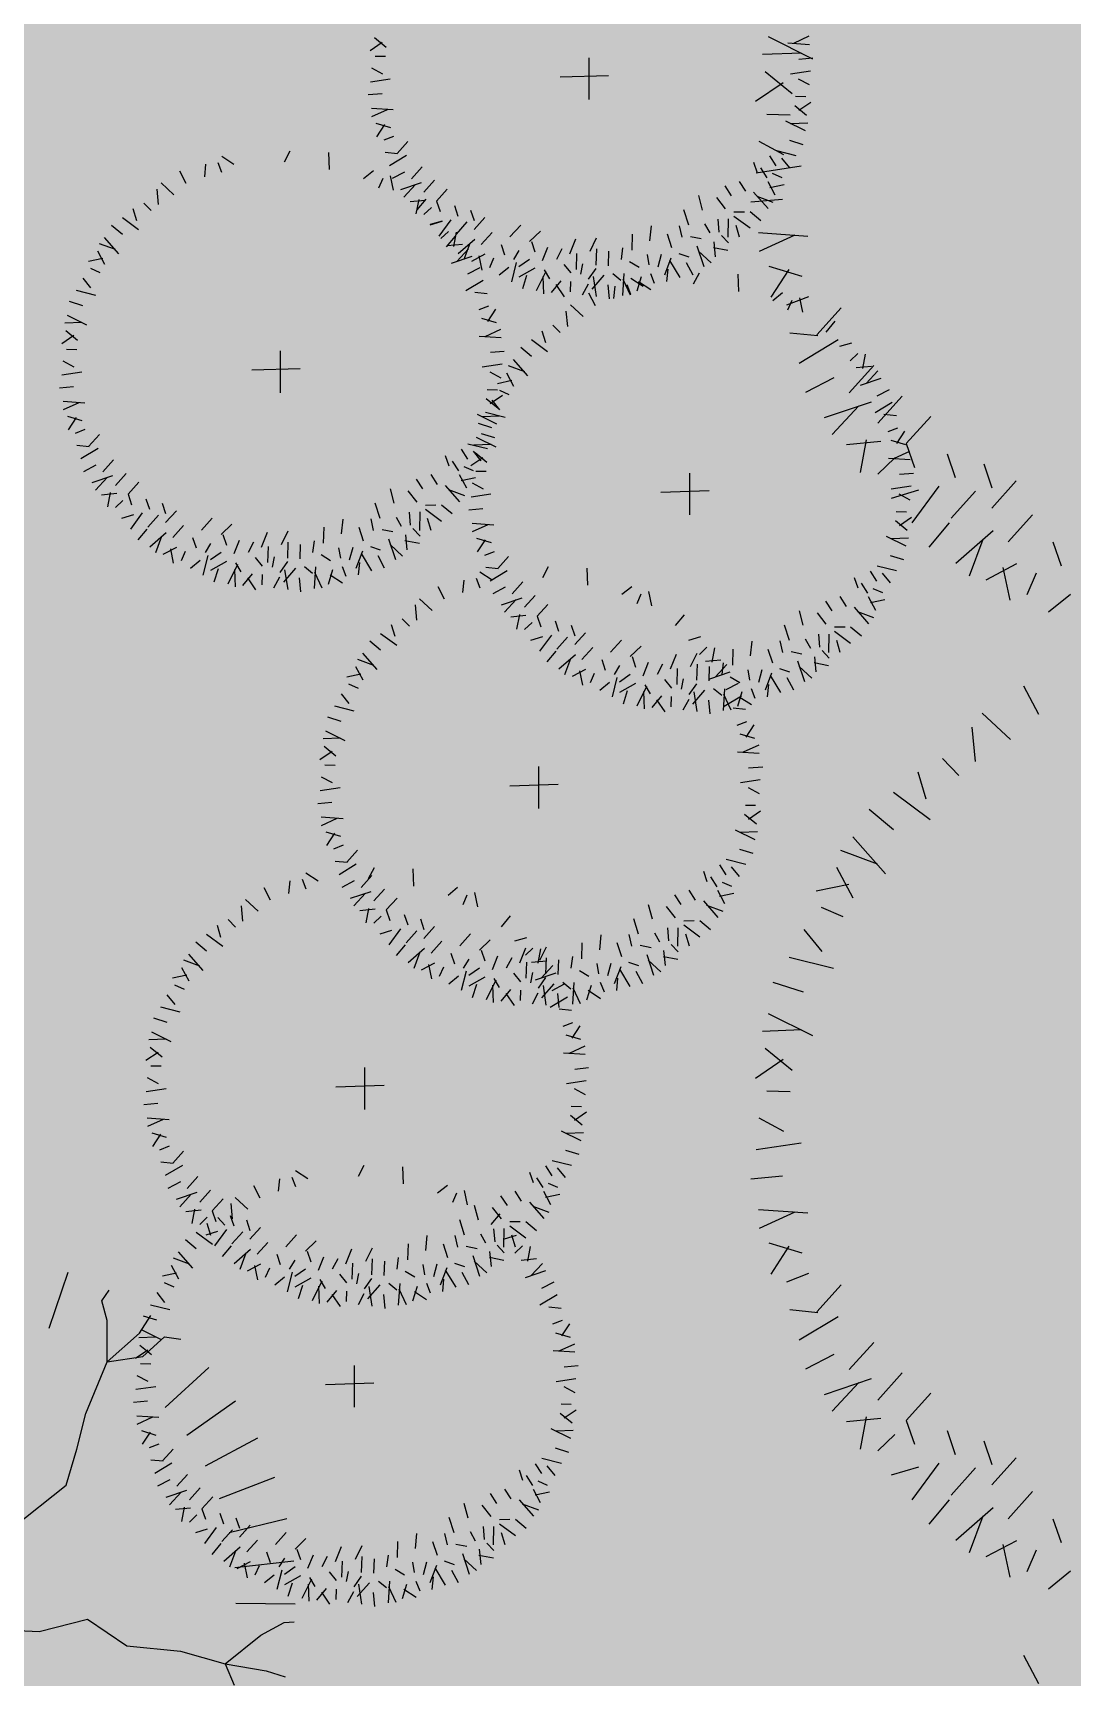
# Model space of a CAD drawing. Header units: millimetres. Extents: x 216896 to 446004, y 63591 to 243769.
# Drawn here: x 311137 to 312055, y 194505 to 195957 of the extents above; entities that cross this region are included whole.
import ezdxf

# ---------------------------------------------------------------- set-up
doc = ezdxf.new("R2010")
doc.units = ezdxf.units.MM
for name, color, linetype, true_color in [('green', 7, 'Continuous', 0x45e718), ('shadov', 7, 'Continuous', 0x2a3c34), ('trees', 7, 'Continuous', 0x547000)]:
    doc.layers.add(name, color=color, linetype=linetype, true_color=true_color)

msp = doc.modelspace()

# ---------------------------------------------------------------- hatches: boundary and pattern name
at = {"layer": 'shadov', "ltscale": 0.1}
h = msp.add_hatch(dxfattribs=at)
h.set_pattern_fill('DOTS', color=256, scale=0.001)
h.paths.add_polyline_path([(301407.1, 217899.8), (312801.2, 225349), (312801.2, 212348), (312876.2, 207772.5), (312801.2, 178300), (309333.4, 178300), (309333.4, 168225), (331284.9, 168225), (319890.8, 160775.8), (297939.4, 160775.8), (297939.4, 170850.8), (301375.7, 173101.6)])

# ---------------------------------------------------------------- linework, layer by layer
at = {"layer": 'green'}
for p, q in [((311439, 195953.3), (311449.4, 195944.8)), ((311822.8, 195954.3), (311809, 195947.9)), ((311435.2, 195941.8), (311445.9, 195949.1)), ((311448.7, 195936.4), (311439.6, 195936.6)), ((311804, 195948.5), (311823.2, 195947.2)), ((311446.3, 195921), (311436.6, 195926.2)), ((311628.3, 195935.3), (311628.3, 195898.4)), ((311806.6, 195921.2), (311824.1, 195923.9)), ((311813.9, 195934.1), (311826.2, 195935.2)), ((311453, 195916.5), (311435.5, 195913.9)), ((311645.7, 195919.5), (311603, 195918.2)), ((311813.3, 195916.8), (311823, 195911.6)), ((311445.7, 195903.6), (311433.4, 195902.5)), ((311820.6, 195884.4), (311810.2, 195892.9)), ((311810.9, 195901.3), (311820, 195901.1)), ((311824.4, 195895.9), (311813.7, 195888.7)), ((311455.6, 195889.3), (311436.4, 195890.6)), ((311436.8, 195883.5), (311450.6, 195889.8)), ((311802.1, 195879.6), (311819.3, 195871)), ((311440.3, 195877.7), (311453.2, 195873.8)), ((311441.2, 195865.6), (311448.3, 195876.4)), ((311455.8, 195865.8), (311447.2, 195862.5)), ((311821.7, 195877.7), (311806.5, 195877.1)), ((311359.5, 195843.5), (311364.7, 195853.2)), ((311398.5, 195851.8), (311399.1, 195836.7)), ((311459.4, 195850.6), (311448.5, 195851.7)), ((311467.4, 195849), (311452.2, 195839.9)), ((311468.5, 195861.5), (311459, 195850.9)), ((311794, 195853.4), (311811.2, 195849.1)), ((311805.7, 195862.5), (311817.5, 195858.8)), ((311272.8, 195824.2), (311267.1, 195835.1)), ((311289.1, 195830.3), (311290.2, 195841.3)), ((311304.3, 195834), (311301, 195842.5)), ((311304.1, 195848.5), (311314.9, 195841.4)), ((311429.5, 195828.7), (311438.1, 195835.7)), ((311465.6, 195834.3), (311454.6, 195828.6)), ((311481.1, 195839), (311471.7, 195828.5)), ((311773.9, 195843), (311777.1, 195833.8)), ((311780.1, 195838), (311785.7, 195829.3)), ((311788, 195848.6), (311793.6, 195839.8)), ((311798.5, 195846.7), (311805.5, 195838.2)), ((311250.8, 195824.8), (311261.9, 195814.4)), ((311442.9, 195820.6), (311446.6, 195828.9)), ((311453, 195831), (311455.6, 195818.3)), ((311480.2, 195824.9), (311461.9, 195818.7)), ((311465, 195812.3), (311475.3, 195823.4)), ((311492.2, 195827.2), (311482.7, 195816.6)), ((311748.4, 195822.2), (311754.1, 195813.5)), ((311761.1, 195826.1), (311766.7, 195817.4)), ((311792.9, 195814), (311786.6, 195825.9)), ((311800.8, 195823.2), (311788.1, 195820.6)), ((311790.4, 195833.3), (311798.7, 195829.7)), ((311241.7, 195800.4), (311235.4, 195807)), ((311246.8, 195819.3), (311248.1, 195805.9)), ((311470.5, 195808.3), (311483.9, 195809.6)), ((311476, 195797.5), (311478.4, 195810.2)), ((311476.7, 195800.9), (311484.7, 195810.4)), ((311503.3, 195819.3), (311493.8, 195808.7)), ((311493.8, 195808.7), (311497, 195799.5)), ((311725.2, 195813.6), (311728.5, 195800.8)), ((311741, 195811.9), (311748.9, 195801.8)), ((311773.9, 195816.6), (311786.6, 195802.1)), ((311791.3, 195807.4), (311777.1, 195812.7)), ((311230.7, 195783.3), (311216.4, 195793.9)), ((311229.1, 195791.2), (311225.9, 195801.8)), ((311489.3, 195803.2), (311482.7, 195796.9)), ((311488.6, 195788.3), (311499.2, 195791.4)), ((311506.5, 195792.2), (311495.9, 195777.9)), ((311509.6, 195804.8), (311512.8, 195795.5)), ((311523.9, 195800.8), (311527, 195791.6)), ((311536.5, 195794.2), (311527, 195783.7)), ((311712, 195801.2), (311716.4, 195787.7)), ((311742.2, 195792.9), (311743.2, 195781.4)), ((311751.4, 195793.1), (311751.2, 195776.8)), ((311756.5, 195799.2), (311765.7, 195799.4)), ((311756.5, 195795.5), (311770.7, 195785)), ((311770.7, 195799.5), (311780.2, 195791.6)), ((311213.3, 195762.2), (311200.6, 195776.7)), ((311216.4, 195779.4), (311206.9, 195787.3)), ((311498.5, 195790.6), (311488, 195787.4)), ((311497.8, 195775.6), (311504.4, 195781.9)), ((311510.4, 195777.9), (311502.5, 195768.4)), ((311511.2, 195781.4), (311508.8, 195768.7)), ((311520.7, 195790.3), (311511.2, 195779.7)), ((311542.9, 195781), (311533.4, 195770.5)), ((311568.2, 195787.6), (311558.7, 195777.1)), ((311585.6, 195782.3), (311576.1, 195773.1)), ((311666.7, 195779.7), (311666.2, 195765.5)), ((311683.4, 195786.8), (311682, 195773.7)), ((311697.6, 195779.8), (311701.5, 195767.7)), ((311708.1, 195786.9), (311710.4, 195776.8)), ((311718.1, 195777.6), (311727.7, 195775.7)), ((311730.6, 195788.6), (311735.1, 195780.6)), ((311745.4, 195778.4), (311751.7, 195771.8)), ((311758.1, 195787.6), (311761.2, 195777.1)), ((311194.3, 195764.8), (311200.6, 195753)), ((311195.8, 195771.4), (311210.1, 195766.2)), ((311516.7, 195770.5), (311503.3, 195769.2)), ((311522.2, 195766.5), (311511.8, 195755.4)), ((311527.6, 195774.8), (311513.1, 195762.1)), ((311518.3, 195757.4), (311523.6, 195771.6)), ((311524.9, 195755.8), (311536.8, 195762.1)), ((311550.8, 195770.5), (311553.9, 195761.3)), ((311566.6, 195765.2), (311561.9, 195757.3)), ((311577.7, 195773.1), (311580.8, 195763.9)), ((311591.9, 195767.8), (311587.2, 195756)), ((311604.6, 195766.5), (311599.8, 195757.3)), ((311616.7, 195775), (311611.4, 195761.8)), ((311617.6, 195762.6), (311617.1, 195748.4)), ((311634.9, 195776), (311629.1, 195764.1)), ((311635, 195766.5), (311634.5, 195752.3)), ((311645.8, 195764.5), (311645.4, 195751.7)), ((311658.1, 195767.6), (311656.8, 195757.3)), ((311707.8, 195762.6), (311716.6, 195759.6)), ((311723.8, 195769.3), (311729.9, 195751)), ((311736.4, 195754.1), (311725.2, 195764.4)), ((311751.2, 195765.1), (311738.5, 195767.5)), ((311740.3, 195759.6), (311739, 195772.9)), ((311186.4, 195755.6), (311199, 195758.3)), ((311196.8, 195745.5), (311188.4, 195749.2)), ((311507, 195754), (311525.2, 195760.1)), ((311521.6, 195744.5), (311532.5, 195750.2)), ((311534.1, 195747.9), (311531.5, 195760.5)), ((311544.3, 195758.3), (311540.6, 195749.9)), ((311557.6, 195750.1), (311549.1, 195743.2)), ((311564.3, 195754.6), (311560, 195737.4)), ((311576.1, 195757.3), (311566.6, 195750.7)), ((311580.8, 195749.4), (311566.6, 195741.5)), ((311588.8, 195748.1), (311593.5, 195740.2)), ((311606.2, 195752.9), (311612.4, 195745.3)), ((311622.9, 195753.4), (311621.1, 195744.3)), ((311634.5, 195749.2), (311627.9, 195739.7)), ((311664.3, 195755.4), (311672.7, 195750.3)), ((311679.9, 195761.5), (311681.3, 195752.4)), ((311692.2, 195761.5), (311689.2, 195750.4)), ((311700.9, 195758.5), (311695.1, 195743.3)), ((311698.1, 195748.5), (311697, 195737.6)), ((311699.6, 195756.4), (311708.8, 195741.2)), ((311714.3, 195754.6), (311720.1, 195743.7)), ((311188.6, 195732.1), (311181.7, 195740.7)), ((311519.8, 195729.8), (311535, 195739)), ((311573.4, 195743), (311569.8, 195731.2)), ((311590.5, 195746.6), (311581.9, 195729.4)), ((311588.6, 195727), (311588, 195742.2)), ((311595.3, 195728.1), (311603.9, 195738.4)), ((311606.9, 195724.3), (311599.6, 195735)), ((311612.2, 195737.8), (311612, 195728.6)), ((311627.7, 195735.4), (311622.5, 195725.7)), ((311641.7, 195743.4), (311631, 195731.1)), ((311632.2, 195742.1), (311634.8, 195724.5)), ((311645, 195734.8), (311646.2, 195722.5)), ((311649.6, 195744.8), (311656.7, 195739)), ((311650.4, 195722.6), (311651.5, 195733.5)), ((311659.4, 195744.7), (311658.1, 195725.5)), ((311665.2, 195725.8), (311658.8, 195739.6)), ((311665.6, 195726.2), (311662.3, 195734.7)), ((311665.4, 195740.8), (311676.2, 195733.7)), ((311671, 195729.4), (311674.9, 195742.3)), ((311683.1, 195730.3), (311672.3, 195737.4)), ((311682.9, 195744.8), (311686.2, 195736.3)), ((311720.8, 195735.7), (311726, 195745.4)), ((311759.9, 195744.1), (311760.4, 195728.9)), ((311181.5, 195716.3), (311169.7, 195720)), ((311193.1, 195725.4), (311175.9, 195729.7)), ((311527.7, 195728.3), (311538.7, 195727.2)), ((311634.2, 195716.4), (311628.4, 195727.4)), ((311790.9, 195720.9), (311799.4, 195727.9)), ((311804.2, 195712.8), (311807.9, 195721.2)), ((311814.3, 195723.2), (311817, 195710.6)), ((311185.1, 195699.3), (311167.9, 195707.8)), ((311531.4, 195713), (311539.9, 195716.4)), ((311546.8, 195701.1), (311534, 195705.1)), ((311545.9, 195713.3), (311538.8, 195702.4)), ((311608.1, 195711.5), (311609.5, 195698.1)), ((311612.1, 195717), (311623.3, 195706.7)), ((311162.8, 195682.9), (311173.5, 195690.2)), ((311165.5, 195701.1), (311180.7, 195701.7)), ((311166.5, 195694.5), (311176.9, 195685.9)), ((311531.6, 195689.6), (311550.8, 195688.3)), ((311550.4, 195695.4), (311536.6, 195689)), ((311590.4, 195683.5), (311587.2, 195694)), ((311603.1, 195692.7), (311596.7, 195699.3)), ((311838.1, 195693.1), (311846, 195702.6)), ((311176.3, 195677.5), (311167.1, 195677.7)), ((311355.9, 195676.4), (311355.9, 195639.5)), ((311541.4, 195675.2), (311553.7, 195676.3)), ((311577.8, 195671.6), (311568.3, 195679.5)), ((311592, 195675.5), (311577.8, 195686.1)), ((311849.9, 195680.5), (311860.5, 195683.7)), ((311173.8, 195662.1), (311164.2, 195667.3)), ((311373.3, 195660.6), (311330.6, 195659.3)), ((311534.2, 195662.4), (311551.7, 195665)), ((311557.2, 195663.7), (311571.4, 195658.4)), ((311574.6, 195654.4), (311561.9, 195668.9)), ((311859.2, 195667.8), (311865.8, 195674.2)), ((311878, 195662.8), (311864.6, 195661.4)), ((311872.5, 195673.6), (311870.1, 195660.9)), ((311180.6, 195657.6), (311163, 195655)), ((311540.9, 195657.9), (311550.6, 195652.7)), ((311547.7, 195647.8), (311560.3, 195650.5)), ((311555.6, 195657.1), (311561.9, 195645.2)), ((311868.3, 195646.2), (311886.5, 195652.4)), ((311883.5, 195658.8), (311873.2, 195647.6)), ((311173.3, 195644.7), (311161, 195643.6)), ((311183.2, 195630.4), (311164, 195631.7)), ((311548.2, 195625.5), (311537.8, 195634)), ((311538.5, 195642.4), (311547.6, 195642.2)), ((311552, 195637.1), (311541.3, 195629.8)), ((311549.9, 195624.4), (311543, 195632.9)), ((311558.1, 195637.7), (311549.7, 195641.4)), ((311881.1, 195622.1), (311896.3, 195631.2)), ((311882.9, 195636.7), (311893.9, 195642.5)), ((311164.3, 195624.6), (311178.1, 195630.9)), ((311167.9, 195618.8), (311180.7, 195614.9)), ((311168.8, 195606.7), (311175.9, 195617.5)), ((311529.6, 195620.7), (311546.9, 195612.1)), ((311549.2, 195618.8), (311534.1, 195618.2)), ((311554.4, 195617.7), (311537.2, 195622)), ((311889, 195620.5), (311900, 195619.4)), ((311183.3, 195606.9), (311174.8, 195603.6)), ((311196.1, 195602.6), (311186.6, 195592)), ((311542.8, 195608.6), (311531, 195612.2)), ((311533.3, 195603.6), (311545.1, 195599.9)), ((311892.7, 195605.3), (311901.2, 195608.6)), ((311907.2, 195605.5), (311900.2, 195594.7)), ((311187, 195591.7), (311176.1, 195592.8)), ((311194.9, 195590.1), (311179.7, 195581)), ((311515.6, 195589.7), (311521.2, 195580.9)), ((311521.6, 195594.5), (311538.8, 195590.2)), ((311526.1, 195587.8), (311533.1, 195579.3)), ((311526.8, 195593.4), (311542, 195594)), ((311546.4, 195591.5), (311529.2, 195600.1)), ((311908.2, 195593.4), (311895.3, 195597.3)), ((311911.7, 195587.6), (311897.9, 195581.3)), ((311193.1, 195575.4), (311182.2, 195569.7)), ((311208.7, 195580.2), (311199.2, 195569.6)), ((311501.5, 195584.1), (311504.6, 195574.9)), ((311507.7, 195579.1), (311513.3, 195570.4)), ((311517.9, 195574.4), (311526.3, 195570.8)), ((311524.1, 195575.1), (311534.8, 195582.4)), ((311527.9, 195586.7), (311538.3, 195578.1)), ((311892.9, 195581.8), (311912.1, 195580.5)), ((311207.8, 195566), (311189.5, 195559.8)), ((311192.6, 195553.4), (311202.9, 195564.6)), ((311219.8, 195568.3), (311210.3, 195557.7)), ((311230.9, 195560.4), (311221.4, 195549.8)), ((311476, 195563.3), (311481.6, 195554.6)), ((311488.7, 195567.2), (311494.3, 195558.5)), ((311520.5, 195555.1), (311514.1, 195567)), ((311528.4, 195564.3), (311515.7, 195561.7)), ((311535.2, 195554.3), (311525.5, 195559.5)), ((311537.6, 195569.8), (311528.5, 195570)), ((311717.2, 195568.6), (311717.2, 195531.7)), ((311902.8, 195567.5), (311915.1, 195568.6)), ((311198.1, 195549.4), (311211.4, 195550.7)), ((311203.6, 195538.6), (311206, 195551.3)), ((311216.9, 195544.4), (311210.3, 195538)), ((311221.4, 195549.8), (311224.5, 195540.6)), ((311237.2, 195545.9), (311240.4, 195536.6)), ((311452.8, 195554.7), (311456.1, 195541.9)), ((311468.5, 195553), (311476.4, 195542.9)), ((311501.5, 195557.7), (311514.1, 195543.2)), ((311518.9, 195548.5), (311504.6, 195553.8)), ((311541.9, 195549.8), (311524.4, 195547.2)), ((311734.6, 195552.8), (311691.9, 195551.5)), ((311895.5, 195554.6), (311913, 195557.2)), ((311902.2, 195550.1), (311911.9, 195544.9)), ((311226.1, 195531.7), (311215.6, 195528.5)), ((311234, 195533.3), (311223.5, 195519)), ((311248.3, 195531.4), (311238.8, 195520.8)), ((311251.4, 195541.9), (311254.6, 195532.7)), ((311264.1, 195535.3), (311254.6, 195524.8)), ((311439.5, 195542.3), (311443.9, 195528.8)), ((311458.2, 195529.7), (311462.6, 195521.7)), ((311469.8, 195534), (311470.7, 195522.5)), ((311479, 195534.2), (311478.7, 195517.9)), ((311484.1, 195540.3), (311493.3, 195540.5)), ((311484.1, 195536.6), (311498.3, 195526.1)), ((311498.3, 195540.6), (311507.8, 195532.7)), ((311534.6, 195537), (311522.3, 195535.8)), ((311899.8, 195534.6), (311908.9, 195534.4)), ((311238, 195519), (311230.1, 195509.5)), ((311255.1, 195515.9), (311240.6, 195503.2)), ((311270.4, 195522.1), (311260.9, 195511.6)), ((311295.8, 195528.7), (311286.3, 195518.2)), ((311313.2, 195523.5), (311303.7, 195514.2)), ((311344.3, 195516.1), (311339, 195502.9)), ((311362.5, 195517.1), (311356.7, 195505.2)), ((311394.2, 195520.8), (311393.7, 195506.6)), ((311411, 195527.9), (311409.6, 195514.8)), ((311425.1, 195520.9), (311429.1, 195508.8)), ((311435.7, 195528), (311438, 195517.9)), ((311445.7, 195518.7), (311455.3, 195516.8)), ((311473, 195519.5), (311479.3, 195512.9)), ((311485.6, 195528.7), (311488.8, 195518.2)), ((311544.5, 195522.6), (311525.3, 195523.9)), ((311525.7, 195516.8), (311539.5, 195523.2)), ((311909.5, 195517.7), (311899.1, 195526.3)), ((311913.3, 195529.3), (311902.6, 195522)), ((311245.9, 195498.5), (311251.2, 195512.7)), ((311252.5, 195496.9), (311264.4, 195503.2)), ((311261.7, 195489), (311259.1, 195501.6)), ((311278.3, 195511.6), (311281.5, 195502.4)), ((311294.2, 195506.3), (311289.4, 195498.4)), ((311305.2, 195514.2), (311308.4, 195505)), ((311319.5, 195508.9), (311314.7, 195497.1)), ((311332.1, 195507.6), (311327.4, 195498.4)), ((311345.2, 195503.7), (311344.7, 195489.5)), ((311362.6, 195507.6), (311362.1, 195493.4)), ((311373.4, 195505.6), (311373, 195492.8)), ((311385.7, 195508.7), (311384.4, 195498.4)), ((311407.4, 195502.6), (311408.9, 195493.5)), ((311419.8, 195502.7), (311416.8, 195491.5)), ((311435.4, 195503.7), (311444.1, 195500.7)), ((311451.4, 195510.4), (311457.5, 195492.1)), ((311463.9, 195495.2), (311452.8, 195505.5)), ((311478.8, 195506.2), (311466, 195508.6)), ((311467.9, 195500.7), (311466.6, 195514.1)), ((311529.2, 195511), (311542.1, 195507.1)), ((311530.1, 195498.9), (311537.2, 195509.7)), ((311891, 195512.9), (311908.2, 195504.3)), ((311910.6, 195511), (311895.4, 195510.5)), ((311271.8, 195499.4), (311268.2, 195491)), ((311285.2, 195491.2), (311276.7, 195484.3)), ((311291.9, 195495.7), (311287.6, 195478.5)), ((311303.7, 195498.4), (311294.2, 195491.8)), ((311308.4, 195490.5), (311294.2, 195482.6)), ((311318.1, 195487.7), (311309.5, 195470.5)), ((311316.3, 195489.2), (311321.1, 195481.3)), ((311333.8, 195494), (311339.9, 195486.4)), ((311350.5, 195494.5), (311348.7, 195485.4)), ((311362.1, 195490.3), (311355.4, 195480.8)), ((311377.2, 195485.9), (311384.3, 195480.1)), ((311387, 195485.8), (311385.7, 195466.6)), ((311391.9, 195496.5), (311400.3, 195491.4)), ((311410.4, 195485.9), (311413.8, 195477.4)), ((311428.5, 195499.6), (311422.7, 195484.4)), ((311425.7, 195489.6), (311424.5, 195478.7)), ((311427.2, 195497.5), (311436.3, 195482.3)), ((311441.9, 195495.7), (311447.6, 195484.8)), ((311544.7, 195499.1), (311536.1, 195495.8)), ((311557.4, 195494.8), (311547.9, 195484.2)), ((311587.6, 195476.3), (311592.8, 195486)), ((311882.9, 195486.7), (311900.1, 195482.4)), ((311894.6, 195495.8), (311906.4, 195492.2)), ((311301, 195484.1), (311297.3, 195472.3)), ((311316.2, 195468.1), (311315.6, 195483.3)), ((311322.9, 195469.2), (311331.4, 195479.5)), ((311334.4, 195465.4), (311327.2, 195476.1)), ((311339.8, 195478.9), (311339.6, 195469.7)), ((311355.3, 195476.5), (311350, 195466.8)), ((311369.3, 195484.5), (311358.6, 195472.2)), ((311359.7, 195483.2), (311362.4, 195465.6)), ((311372.6, 195475.9), (311373.7, 195463.6)), ((311392.8, 195466.9), (311386.4, 195480.7)), ((311398.5, 195470.5), (311402.4, 195483.4)), ((311410.7, 195471.4), (311399.8, 195478.5)), ((311517.2, 195463.2), (311518.3, 195474.1)), ((311532.4, 195466.9), (311529.1, 195475.4)), ((311532.2, 195481.4), (311543, 195474.3)), ((311548.3, 195483.9), (311537.4, 195485)), ((311556.3, 195482.3), (311541.1, 195473.2)), ((311570, 195472.4), (311560.6, 195461.8)), ((311626.6, 195484.7), (311627.2, 195469.5)), ((311862.8, 195476.3), (311866, 195467.1)), ((311869, 195471.3), (311874.6, 195462.6)), ((311876.9, 195481.9), (311882.5, 195473.2)), ((311887.4, 195480), (311894.4, 195471.5)), ((311478.9, 195457.6), (311490.1, 195447.3)), ((311500.9, 195457.1), (311495.2, 195468)), ((311554.5, 195467.7), (311543.5, 195461.9)), ((311569.1, 195458.2), (311550.8, 195452)), ((311553.9, 195445.6), (311564.2, 195456.8)), ((311581.1, 195460.5), (311571.6, 195450)), ((311657.6, 195461.6), (311666.2, 195468.5)), ((311671, 195453.4), (311674.7, 195461.8)), ((311681.1, 195463.8), (311683.8, 195451.2)), ((311850, 195459.5), (311855.6, 195450.7)), ((311881.8, 195447.3), (311875.5, 195459.2)), ((311879.3, 195466.7), (311887.6, 195463)), ((311474.9, 195452.1), (311476.2, 195438.7)), ((311559.4, 195441.7), (311572.8, 195443)), ((311564.9, 195430.8), (311567.3, 195443.5)), ((311592.2, 195452.6), (311582.7, 195442.1)), ((311704.9, 195433.8), (311712.8, 195443.3)), ((311814.1, 195447), (311817.4, 195434.1)), ((311829.9, 195445.2), (311837.8, 195435.2)), ((311837.3, 195455.5), (311843, 195446.8)), ((311862.8, 195450), (311875.5, 195435.5)), ((311880.2, 195440.7), (311866, 195446)), ((311889.7, 195456.6), (311877, 195453.9)), ((311457.2, 195424.1), (311454, 195434.6)), ((311469.9, 195433.3), (311463.5, 195439.9)), ((311578.2, 195436.6), (311571.6, 195430.3)), ((311582.7, 195442.1), (311585.9, 195432.8)), ((311598.5, 195438.1), (311601.7, 195428.9)), ((311612.8, 195434.1), (311615.9, 195424.9)), ((311800.9, 195434.5), (311805.3, 195421)), ((311845.4, 195432.6), (311854.6, 195432.7)), ((311845.4, 195428.9), (311859.6, 195418.3)), ((311859.6, 195432.8), (311869.1, 195424.9)), ((311444.5, 195412.2), (311435, 195420.1)), ((311458.8, 195416.2), (311444.5, 195426.7)), ((311587.4, 195423.9), (311576.9, 195420.8)), ((311595.4, 195425.5), (311584.8, 195411.3)), ((311609.6, 195423.6), (311600.1, 195413)), ((311625.4, 195427.5), (311615.9, 195417)), ((311631.8, 195414.4), (311622.3, 195403.8)), ((311657.1, 195421), (311647.6, 195410.4)), ((311674.5, 195415.7), (311665, 195406.5)), ((311716.7, 195421.1), (311727.3, 195424.3)), ((311726, 195408.4), (311732.5, 195414.8)), ((311739.3, 195414.2), (311736.9, 195401.5)), ((311772.3, 195420.2), (311770.9, 195407)), ((311797, 195420.3), (311799.3, 195410.1)), ((311819.5, 195422), (311824, 195413.9)), ((311831.1, 195426.2), (311832.1, 195414.7)), ((311840.3, 195426.4), (311840.1, 195410.1)), ((311847, 195421), (311850.1, 195410.4)), ((311424, 195404.3), (311438.2, 195399)), ((311441.4, 195395.1), (311428.7, 195409.6)), ((311599.3, 195411.3), (311591.4, 195401.8)), ((311616.5, 195408.1), (311602, 195395.4)), ((311607.2, 195390.7), (311612.5, 195404.9)), ((311639.7, 195403.8), (311642.8, 195394.6)), ((311666.6, 195406.5), (311669.7, 195397.2)), ((311680.8, 195401.2), (311676.1, 195389.3)), ((311693.5, 195399.9), (311688.7, 195390.6)), ((311705.6, 195408.3), (311700.3, 195395.2)), ((311723.8, 195409.3), (311718, 195397.4)), ((311723.9, 195399.8), (311723.4, 195385.7)), ((311744.8, 195403.4), (311731.4, 195402.1)), ((311750.3, 195399.4), (311739.9, 195388.2)), ((311747, 195400.9), (311745.7, 195390.6)), ((311755.6, 195413), (311755.1, 195398.8)), ((311786.5, 195413.1), (311790.5, 195401)), ((311807, 195410.9), (311816.6, 195409)), ((311812.7, 195402.6), (311818.8, 195384.4)), ((311840.1, 195398.4), (311827.4, 195400.8)), ((311829.2, 195392.9), (311827.9, 195406.3)), ((311834.3, 195411.7), (311840.6, 195405.1)), ((311414.5, 195388.5), (311427.1, 195391.1)), ((311422.4, 195397.7), (311428.7, 195385.8)), ((311613.8, 195389.1), (311625.7, 195395.4)), ((311623, 195381.2), (311620.4, 195393.9)), ((311633.2, 195391.6), (311629.5, 195383.3)), ((311653.2, 195388), (311648.9, 195370.8)), ((311655.5, 195398.5), (311650.8, 195390.6)), ((311665, 195390.6), (311655.5, 195384)), ((311695.1, 195386.2), (311701.3, 195378.7)), ((311706.5, 195395.9), (311706, 195381.7)), ((311711.8, 195386.7), (311710, 195377.6)), ((311734.7, 195397.8), (311734.3, 195385.1)), ((311735.1, 195386.8), (311753.3, 195393)), ((311753.2, 195388.7), (311761.6, 195383.7)), ((311768.8, 195394.8), (311770.2, 195385.7)), ((311781.1, 195394.9), (311778.1, 195383.7)), ((311789.8, 195391.9), (311784, 195376.7)), ((311788.5, 195389.8), (311797.7, 195374.6)), ((311796.7, 195395.9), (311805.5, 195392.9)), ((311803.2, 195388), (311809, 195377)), ((311825.3, 195387.4), (311814.1, 195397.7)), ((311416.7, 195365), (311409.8, 195373.5)), ((311424.9, 195378.4), (311416.5, 195382)), ((311646.5, 195383.5), (311638, 195376.5)), ((311669.7, 195382.7), (311655.5, 195374.8)), ((311662.3, 195376.3), (311658.7, 195364.5)), ((311679.4, 195379.9), (311670.8, 195362.7)), ((311677.5, 195360.3), (311676.9, 195375.5)), ((311677.7, 195381.4), (311682.4, 195373.5)), ((311684.2, 195361.4), (311692.8, 195371.8)), ((311701.1, 195371.1), (311700.9, 195362)), ((311723.4, 195382.5), (311716.8, 195373.1)), ((311730.6, 195376.7), (311719.9, 195364.4)), ((311721.1, 195375.4), (311723.7, 195357.9)), ((311738.5, 195378.2), (311745.7, 195372.4)), ((311748.3, 195378), (311747, 195358.8)), ((311754.1, 195359.2), (311747.7, 195373)), ((311747.9, 195362.7), (311763.1, 195371.8)), ((311749.7, 195377.4), (311760.6, 195383.1)), ((311759.9, 195362.7), (311763.8, 195375.6)), ((311772, 195363.7), (311761.2, 195370.7)), ((311771.8, 195378.2), (311775.1, 195369.7)), ((311787, 195381.9), (311785.9, 195370.9)), ((311421.2, 195358.3), (311404, 195362.6)), ((311695.8, 195357.6), (311688.5, 195368.3)), ((311716.6, 195368.7), (311711.4, 195359)), ((311733.9, 195368.1), (311735.1, 195355.8)), ((311755.8, 195361.1), (311766.8, 195360)), ((311413.2, 195332.1), (311396, 195340.7)), ((311409.6, 195349.2), (311397.8, 195352.9)), ((311759.5, 195345.9), (311768, 195349.2)), ((311774, 195346.1), (311766.9, 195335.3)), ((311393.6, 195334), (311408.8, 195334.6)), ((311394.7, 195327.3), (311405, 195318.8)), ((311775, 195334), (311762.1, 195337.9)), ((311778.5, 195328.2), (311764.7, 195321.9)), ((311390.9, 195315.7), (311401.6, 195323)), ((311759.7, 195322.4), (311778.9, 195321.1)), ((311402, 195294.9), (311392.3, 195300.1)), ((311404.4, 195310.4), (311395.2, 195310.6)), ((311584, 195309.3), (311584, 195272.3)), ((311762.3, 195295.2), (311779.8, 195297.8)), ((311769.5, 195308.1), (311781.9, 195309.2)), ((311408.7, 195290.4), (311391.1, 195287.8)), ((311601.4, 195293.4), (311558.7, 195292.1)), ((311769, 195290.7), (311778.7, 195285.5)), ((311401.4, 195277.6), (311389.1, 195276.5)), ((311766.6, 195275.3), (311775.7, 195275.1)), ((311780.1, 195269.9), (311769.4, 195262.6)), ((311411.3, 195263.2), (311392.1, 195264.5)), ((311392.4, 195257.4), (311406.2, 195263.8)), ((311757.7, 195253.5), (311775, 195245)), ((311776.3, 195258.3), (311765.9, 195266.9)), ((311396, 195251.7), (311408.9, 195247.7)), ((311396.9, 195239.5), (311404, 195250.4)), ((311411.4, 195239.8), (311402.9, 195236.4)), ((311777.4, 195251.7), (311762.2, 195251.1)), ((311415.1, 195224.5), (311404.2, 195225.6)), ((311424.2, 195235.4), (311414.7, 195224.9)), ((311749.7, 195227.4), (311766.9, 195223.1)), ((311761.4, 195236.5), (311773.2, 195232.8)), ((311378.5, 195215.5), (311389.3, 195208.4)), ((311423, 195223), (311407.8, 195213.8)), ((311436.8, 195213), (311427.3, 195202.5)), ((311433.9, 195210.5), (311439.1, 195220.2)), ((311473, 195218.9), (311473.5, 195203.7)), ((311729.6, 195217), (311732.7, 195207.7)), ((311735.8, 195212), (311741.4, 195203.2)), ((311743.7, 195222.5), (311749.3, 195213.8)), ((311754.2, 195220.7), (311761.2, 195212.1)), ((311347.3, 195191.2), (311341.5, 195202.2)), ((311363.5, 195197.3), (311364.6, 195208.3)), ((311378.7, 195201), (311375.4, 195209.5)), ((311421.2, 195208.3), (311410.3, 195202.6)), ((311435.9, 195198.8), (311417.6, 195192.7)), ((311420.7, 195186.3), (311431, 195197.4)), ((311447.9, 195201.1), (311438.4, 195190.6)), ((311504, 195195.7), (311512.5, 195202.7)), ((311517.3, 195187.6), (311521, 195195.9)), ((311527.4, 195198), (311530.1, 195185.3)), ((311704.1, 195196.1), (311709.7, 195187.4)), ((311716.8, 195200.1), (311722.4, 195191.4)), ((311748.6, 195188), (311742.2, 195199.8)), ((311756.5, 195197.2), (311743.8, 195194.5)), ((311746.1, 195207.3), (311754.4, 195203.6)), ((311321.2, 195186.3), (311322.5, 195172.9)), ((311325.2, 195191.8), (311336.4, 195181.5)), ((311426.2, 195182.3), (311439.6, 195183.6)), ((311431.7, 195171.4), (311434.1, 195184.1)), ((311459, 195193.2), (311449.5, 195182.7)), ((311449.5, 195182.7), (311452.7, 195173.4)), ((311680.9, 195187.6), (311684.2, 195174.8)), ((311696.7, 195185.8), (311704.6, 195175.8)), ((311729.6, 195190.6), (311742.2, 195176.1)), ((311747, 195181.4), (311732.7, 195186.6)), ((311303.5, 195158.2), (311300.3, 195168.8)), ((311316.2, 195167.5), (311309.8, 195174.1)), ((311445, 195177.2), (311438.4, 195170.9)), ((311465.3, 195178.7), (311468.5, 195169.5)), ((311479.6, 195174.8), (311482.7, 195165.5)), ((311492.2, 195168.2), (311482.7, 195157.6)), ((311551.2, 195167.9), (311559.1, 195177.4)), ((311667.7, 195175.2), (311672, 195161.7)), ((311697.9, 195166.9), (311698.8, 195155.3)), ((311707.1, 195167), (311706.8, 195150.7)), ((311712.2, 195173.2), (311721.4, 195173.4)), ((311712.2, 195169.5), (311726.4, 195158.9)), ((311726.4, 195173.4), (311735.9, 195165.5)), ((311290.8, 195146.4), (311281.4, 195154.3)), ((311305.1, 195150.3), (311290.8, 195160.9)), ((311454.2, 195164.5), (311443.7, 195161.4)), ((311462.1, 195166.1), (311451.6, 195151.9)), ((311466.1, 195151.9), (311458.2, 195142.4)), ((311476.4, 195164.2), (311466.9, 195153.7)), ((311498.5, 195155), (311489.1, 195144.4)), ((311523.9, 195161.6), (311514.4, 195151)), ((311541.3, 195156.3), (311531.8, 195147.1)), ((311563, 195155.3), (311573.6, 195158.4)), ((311622.3, 195153.7), (311621.9, 195139.5)), ((311639.1, 195160.8), (311637.7, 195147.6)), ((311653.2, 195153.8), (311657.2, 195141.6)), ((311663.8, 195160.9), (311666.1, 195150.8)), ((311686.3, 195162.6), (311690.8, 195154.5)), ((311701.1, 195152.3), (311707.4, 195145.8)), ((311713.8, 195161.6), (311716.9, 195151)), ((311270.3, 195138.5), (311284.5, 195133.2)), ((311287.7, 195129.2), (311275, 195143.7)), ((311483.2, 195148.7), (311468.7, 195136.1)), ((311474, 195131.3), (311479.3, 195145.6)), ((311506.5, 195144.4), (311509.6, 195135.2)), ((311522.3, 195139.2), (311517.5, 195131.3)), ((311533.4, 195147.1), (311536.5, 195137.8)), ((311547.6, 195141.8), (311542.9, 195129.9)), ((311560.3, 195140.5), (311555.5, 195131.3)), ((311572.4, 195148.9), (311567.1, 195135.8)), ((311572.3, 195142.6), (311578.9, 195148.9)), ((311591.1, 195137.5), (311577.7, 195136.2)), ((311585.6, 195148.4), (311583.2, 195135.7)), ((311590.6, 195149.9), (311584.8, 195138)), ((311590.7, 195140.5), (311590.2, 195126.3)), ((311601.5, 195138.5), (311601.1, 195125.7)), ((311613.8, 195141.6), (311612.5, 195131.3)), ((311673.8, 195151.5), (311683.4, 195149.6)), ((311679.5, 195143.2), (311685.6, 195125)), ((311692, 195128), (311680.9, 195138.4)), ((311706.9, 195139), (311694.2, 195141.4)), ((311696, 195133.5), (311694.7, 195146.9)), ((311260.8, 195122.6), (311273.4, 195125.3)), ((311268.7, 195131.9), (311275, 195120)), ((311480.6, 195129.7), (311492.5, 195136.1)), ((311489.8, 195121.8), (311487.2, 195134.5)), ((311499.9, 195132.2), (311496.3, 195123.9)), ((311513.3, 195124.1), (311504.8, 195117.1)), ((311520, 195128.6), (311515.7, 195111.4)), ((311531.8, 195131.3), (311522.3, 195124.7)), ((311536.5, 195123.3), (311522.3, 195115.4)), ((311561.9, 195126.9), (311568, 195119.3)), ((311573.3, 195136.5), (311572.8, 195122.3)), ((311578.6, 195127.3), (311576.8, 195118.3)), ((311581.4, 195121), (311599.6, 195127.1)), ((311590.2, 195123.1), (311583.5, 195113.7)), ((311596.6, 195133.5), (311586.3, 195122.4)), ((311620, 195129.3), (311628.4, 195124.3)), ((311635.5, 195135.5), (311637, 195126.3)), ((311647.9, 195135.5), (311644.9, 195124.4)), ((311656.6, 195132.5), (311650.8, 195117.3)), ((311655.3, 195130.4), (311664.5, 195115.2)), ((311663.5, 195136.6), (311672.3, 195133.6)), ((311670, 195128.6), (311675.7, 195117.7)), ((311271.2, 195112.5), (311262.8, 195116.2)), ((311529.1, 195116.9), (311525.4, 195105.1)), ((311546.2, 195120.6), (311537.6, 195103.3)), ((311544.3, 195101), (311543.7, 195116.1)), ((311544.4, 195122), (311549.2, 195114.1)), ((311551, 195102), (311559.5, 195112.4)), ((311562.6, 195098.2), (311555.3, 195108.9)), ((311567.9, 195111.7), (311567.7, 195102.6)), ((311583.4, 195109.3), (311578.2, 195099.6)), ((311597.4, 195117.3), (311586.7, 195105)), ((311587.9, 195116), (311590.5, 195098.5)), ((311596, 195111.5), (311607, 195117.3)), ((311600.7, 195108.8), (311601.8, 195096.4)), ((311605.3, 195118.8), (311612.4, 195113)), ((311615.1, 195118.6), (311613.8, 195099.4)), ((311620.9, 195099.8), (311614.5, 195113.6)), ((311626.6, 195103.3), (311630.6, 195116.2)), ((311638.8, 195104.3), (311627.9, 195111.4)), ((311638.5, 195118.8), (311641.9, 195110.3)), ((311653.8, 195122.5), (311652.7, 195111.5)), ((311267.5, 195092.4), (311250.3, 195096.7)), ((311263, 195099.1), (311256.1, 195107.7)), ((311594.2, 195096.8), (311609.4, 195106)), ((311602.1, 195095.3), (311613.1, 195094.2)), ((311255.9, 195083.3), (311244.1, 195087)), ((311605.8, 195080), (311614.3, 195083.4)), ((311620.3, 195080.3), (311613.3, 195069.5)), ((311239.9, 195068.2), (311255.1, 195068.7)), ((311259.5, 195066.3), (311242.3, 195074.8)), ((311621.3, 195068.2), (311608.4, 195072.1)), ((311237.2, 195049.9), (311247.9, 195057.2)), ((311241, 195061.5), (311251.4, 195052.9)), ((311606, 195056.6), (311625.2, 195055.3)), ((311624.8, 195062.4), (311611, 195056)), ((311250.7, 195044.6), (311241.6, 195044.7)), ((311430.3, 195043.4), (311430.3, 195006.5)), ((311615.9, 195042.2), (311628.2, 195043.4)), ((311255, 195024.6), (311237.5, 195022)), ((311248.3, 195029.1), (311238.6, 195034.3)), ((311447.7, 195027.6), (311405, 195026.3)), ((311608.6, 195029.4), (311626.1, 195032)), ((311615.3, 195024.9), (311625, 195019.7)), ((311247.7, 195011.7), (311235.4, 195010.6)), ((311612.9, 195009.4), (311622, 195009.2)), ((311257.6, 194997.4), (311238.4, 194998.7)), ((311238.8, 194991.6), (311252.6, 194997.9)), ((311622.6, 194992.5), (311612.2, 195001)), ((311626.4, 195004.1), (311615.7, 194996.8)), ((311242.3, 194985.8), (311255.2, 194981.9)), ((311243.2, 194973.7), (311250.3, 194984.5)), ((311604, 194987.7), (311621.3, 194979.1)), ((311623.7, 194985.8), (311608.5, 194985.2)), ((311257.8, 194973.9), (311249.2, 194970.6)), ((311270.5, 194969.6), (311261, 194959)), ((311607.7, 194970.6), (311619.5, 194967)), ((311261.4, 194958.7), (311250.5, 194959.8)), ((311269.4, 194957.1), (311254.2, 194948)), ((311369.4, 194952.5), (311380.2, 194945.4)), ((311424.8, 194947.5), (311430, 194957.2)), ((311463.8, 194955.8), (311464.4, 194940.7)), ((311575.9, 194951.1), (311579.1, 194941.9)), ((311590, 194956.7), (311595.6, 194947.9)), ((311596, 194961.5), (311613.2, 194957.2)), ((311600.5, 194954.8), (311607.5, 194946.3)), ((311267.6, 194942.5), (311256.6, 194936.7)), ((311283.1, 194947.2), (311273.6, 194936.6)), ((311294.2, 194935.3), (311284.7, 194924.7)), ((311338.1, 194928.2), (311332.4, 194939.1)), ((311354.4, 194934.3), (311355.5, 194945.3)), ((311369.6, 194938), (311366.3, 194946.5)), ((311494.8, 194932.7), (311503.4, 194939.7)), ((311518.3, 194935), (311520.9, 194922.3)), ((311563.1, 194934.2), (311568.7, 194925.5)), ((311582.1, 194946.1), (311587.7, 194937.4)), ((311594.9, 194922.1), (311588.6, 194934)), ((311592.4, 194941.4), (311600.7, 194937.8)), ((311282.2, 194933), (311263.9, 194926.8)), ((311267, 194920.4), (311277.3, 194931.6)), ((311305.3, 194927.4), (311295.8, 194916.8)), ((311312.1, 194923.3), (311313.4, 194909.9)), ((311316.1, 194928.7), (311327.2, 194918.4)), ((311508.2, 194924.5), (311511.9, 194932.9)), ((311527.2, 194921.8), (311530.5, 194908.9)), ((311543, 194920), (311550.9, 194909.9)), ((311550.4, 194930.3), (311556.1, 194921.6)), ((311575.9, 194924.7), (311588.6, 194910.2)), ((311593.3, 194915.5), (311579.1, 194920.8)), ((311602.8, 194931.3), (311590.1, 194928.7)), ((311272.5, 194916.4), (311285.9, 194917.7)), ((311278, 194905.6), (311280.4, 194918.3)), ((311291.3, 194911.4), (311284.7, 194905)), ((311294.4, 194895.2), (311291.2, 194905.7)), ((311295.8, 194916.8), (311299, 194907.6)), ((311307, 194904.4), (311300.7, 194911)), ((311311.6, 194912.9), (311314.8, 194903.6)), ((311325.9, 194908.9), (311329, 194899.7)), ((311514, 194909.3), (311518.4, 194895.8)), ((311542, 194904.9), (311550, 194914.4)), ((311558.5, 194907.4), (311567.7, 194907.5)), ((311572.7, 194907.6), (311582.2, 194899.7)), ((311281.7, 194883.3), (311272.2, 194891.2)), ((311296, 194887.3), (311281.7, 194897.8)), ((311300.5, 194898.7), (311290, 194895.5)), ((311308.5, 194900.3), (311297.9, 194886)), ((311322.7, 194898.4), (311313.2, 194887.8)), ((311338.5, 194902.3), (311329, 194891.8)), ((311370.2, 194895.7), (311360.7, 194885.2)), ((311387.6, 194890.5), (311378.1, 194881.2)), ((311485.4, 194895), (311484, 194881.8)), ((311510.1, 194895), (311512.4, 194884.9)), ((311532.6, 194896.7), (311537.1, 194888.7)), ((311544.2, 194901), (311545.2, 194889.5)), ((311553.4, 194901.2), (311553.1, 194884.9)), ((311553.9, 194892.2), (311564.5, 194895.4)), ((311558.5, 194903.6), (311572.7, 194893.1)), ((311560.1, 194895.7), (311563.2, 194885.2)), ((311278.6, 194866.2), (311265.9, 194880.7)), ((311312.4, 194886), (311304.5, 194876.5)), ((311329.6, 194882.9), (311315, 194870.2)), ((311320.3, 194865.5), (311325.6, 194879.7)), ((311344.9, 194889.1), (311335.4, 194878.6)), ((311352.8, 194878.6), (311355.9, 194869.4)), ((311379.7, 194881.2), (311382.8, 194872)), ((311393.9, 194876), (311389.2, 194864.1)), ((311418.7, 194883.1), (311413.4, 194869.9)), ((311436.9, 194884.1), (311431.1, 194872.2)), ((311468.7, 194887.8), (311468.2, 194873.6)), ((311499.6, 194887.9), (311503.5, 194875.8)), ((311520.1, 194885.7), (311529.7, 194883.8)), ((311525.8, 194877.4), (311531.9, 194859.1)), ((311542.3, 194867.7), (311541, 194881.1)), ((311547.4, 194886.5), (311553.7, 194879.9)), ((311563.1, 194879.6), (311569.7, 194885.9)), ((311576.5, 194885.3), (311574.1, 194872.6)), ((311251.7, 194859.6), (311264.3, 194862.2)), ((311259.6, 194868.8), (311265.9, 194857)), ((311261.2, 194875.4), (311275.4, 194870.1)), ((311326.9, 194863.9), (311338.8, 194870.2)), ((311336.1, 194856), (311333.5, 194868.6)), ((311346.3, 194866.4), (311342.6, 194858)), ((311366.3, 194862.7), (311362, 194845.5)), ((311368.6, 194873.3), (311363.8, 194865.4)), ((311378.1, 194865.4), (311368.6, 194858.8)), ((311406.6, 194874.6), (311401.8, 194865.4)), ((311419.6, 194870.7), (311419.1, 194856.5)), ((311424.9, 194861.5), (311423.1, 194852.4)), ((311437, 194874.6), (311436.5, 194860.4)), ((311447.8, 194872.6), (311447.4, 194859.8)), ((311460.1, 194875.7), (311458.8, 194865.4)), ((311466.3, 194863.5), (311474.7, 194858.5)), ((311481.9, 194869.6), (311483.3, 194860.5)), ((311494.2, 194869.7), (311491.2, 194858.5)), ((311502.9, 194866.7), (311497.1, 194851.4)), ((311501.6, 194864.6), (311510.8, 194849.4)), ((311509.8, 194870.7), (311518.6, 194867.7)), ((311516.3, 194862.8), (311522.1, 194851.8)), ((311538.4, 194862.2), (311527.2, 194872.5)), ((311553.2, 194873.2), (311540.5, 194875.6)), ((311582, 194874.5), (311568.6, 194873.2)), ((311572.3, 194858), (311590.5, 194864.1)), ((311587.5, 194870.5), (311577.1, 194859.4)), ((311262.1, 194849.5), (311253.7, 194853.2)), ((311359.6, 194858.2), (311351.1, 194851.3)), ((311382.8, 194857.5), (311368.6, 194849.6)), ((311375.4, 194851.1), (311371.8, 194839.3)), ((311392.5, 194854.7), (311383.9, 194837.5)), ((311390.6, 194835.1), (311390, 194850.3)), ((311390.7, 194856.2), (311395.5, 194848.3)), ((311408.2, 194861), (311414.4, 194853.4)), ((311436.5, 194857.3), (311429.9, 194847.9)), ((311443.7, 194851.5), (311433, 194839.2)), ((311434.2, 194850.2), (311436.8, 194832.7)), ((311451.6, 194853), (311458.7, 194847.1)), ((311461.4, 194852.8), (311460.1, 194833.6)), ((311467.2, 194834), (311460.8, 194847.8)), ((311473, 194837.5), (311476.9, 194850.4)), ((311484.9, 194853), (311488.2, 194844.4)), ((311500.1, 194856.6), (311499, 194845.7)), ((311586.9, 194848.5), (311597.8, 194854.2)), ((311258.4, 194829.4), (311241.2, 194833.7)), ((311253.9, 194836.1), (311247, 194844.7)), ((311397.3, 194836.2), (311405.9, 194846.6)), ((311408.9, 194832.4), (311401.6, 194843.1)), ((311414.2, 194845.9), (311414, 194836.8)), ((311429.7, 194843.5), (311424.5, 194833.8)), ((311447, 194842.9), (311448.2, 194830.6)), ((311485.1, 194838.4), (311474.3, 194845.5)), ((311585.1, 194833.8), (311600.3, 194842.9)), ((311246.8, 194820.3), (311235, 194824)), ((311593, 194832.2), (311604, 194831.1)), ((311596.7, 194817), (311605.2, 194820.3)), ((311230.8, 194805.1), (311246, 194805.7)), ((311250.4, 194803.3), (311233.2, 194811.8)), ((311612.1, 194805.1), (311599.3, 194809)), ((311611.2, 194817.2), (311604.1, 194806.4)), ((311228.1, 194786.9), (311238.8, 194794.2)), ((311231.8, 194798.4), (311242.2, 194789.9)), ((311596.9, 194793.6), (311616.1, 194792.3)), ((311615.7, 194799.3), (311601.9, 194793)), ((311241.6, 194781.5), (311232.4, 194781.7)), ((311421.2, 194780.4), (311421.2, 194743.5)), ((311606.7, 194779.2), (311619, 194780.3)), ((311245.9, 194761.6), (311228.3, 194759)), ((311239.1, 194766.1), (311229.5, 194771.3)), ((311438.6, 194764.6), (311395.9, 194763.2)), ((311599.5, 194766.3), (311617, 194768.9)), ((311606.2, 194761.9), (311615.9, 194756.6)), ((311238.6, 194748.7), (311226.3, 194747.6)), ((311603.8, 194746.4), (311612.9, 194746.2)), ((311248.5, 194734.3), (311229.3, 194735.7)), ((311229.6, 194728.6), (311243.4, 194734.9)), ((311613.5, 194729.5), (311603.1, 194738)), ((311617.3, 194741), (311606.6, 194733.8)), ((311233.2, 194722.8), (311246, 194718.9)), ((311234.1, 194710.7), (311241.2, 194721.5)), ((311594.9, 194724.6), (311612.2, 194716.1)), ((311614.5, 194722.8), (311599.4, 194722.2)), ((311248.6, 194710.9), (311240.1, 194707.6)), ((311261.4, 194706.5), (311251.9, 194696)), ((311598.6, 194707.6), (311610.4, 194703.9)), ((311252.3, 194695.7), (311241.4, 194696.8)), ((311260.2, 194694.1), (311245, 194685)), ((311566.8, 194688.1), (311569.9, 194678.9)), ((311580.9, 194693.6), (311586.5, 194684.9)), ((311586.9, 194698.5), (311604.1, 194694.2)), ((311591.4, 194691.8), (311598.4, 194683.3)), ((311258.4, 194679.4), (311247.5, 194673.7)), ((311274, 194684.1), (311264.5, 194673.6)), ((311573, 194683.1), (311578.6, 194674.4)), ((311583.2, 194678.4), (311591.6, 194674.7)), ((311273.1, 194669.9), (311254.8, 194663.8)), ((311257.9, 194657.4), (311268.2, 194668.5)), ((311285.1, 194672.3), (311275.6, 194661.7)), ((311296.2, 194664.4), (311286.7, 194653.8)), ((311518.1, 194658.7), (311521.4, 194645.9)), ((311541.3, 194667.3), (311546.9, 194658.5)), ((311554, 194671.2), (311559.6, 194662.5)), ((311566.8, 194661.7), (311579.4, 194647.2)), ((311585.8, 194659.1), (311579.4, 194670.9)), ((311593.7, 194668.3), (311581, 194665.7)), ((311263.4, 194653.4), (311276.7, 194654.7)), ((311268.9, 194642.6), (311271.3, 194655.3)), ((311282.2, 194648.3), (311275.6, 194642)), ((311286.7, 194653.8), (311289.8, 194644.6)), ((311302.5, 194649.8), (311305.7, 194640.6)), ((311316.7, 194645.9), (311319.9, 194636.7)), ((311504.8, 194646.3), (311509.2, 194632.8)), ((311533.8, 194657), (311541.7, 194646.9)), ((311549.4, 194644.3), (311558.6, 194644.5)), ((311563.6, 194644.6), (311573.1, 194636.7)), ((311584.2, 194652.5), (311569.9, 194657.8)), ((311291.4, 194635.7), (311280.9, 194632.5)), ((311299.3, 194637.3), (311288.8, 194623)), ((311313.6, 194635.3), (311304.1, 194624.8)), ((311329.4, 194639.3), (311319.9, 194628.8)), ((311361.1, 194632.7), (311351.6, 194622.2)), ((311476.3, 194631.9), (311474.9, 194618.8)), ((311501, 194632), (311503.3, 194621.9)), ((311523.5, 194633.7), (311527.9, 194625.6)), ((311535.1, 194638), (311536, 194626.5)), ((311544.3, 194638.1), (311544, 194621.8)), ((311549.4, 194640.6), (311563.6, 194630.1)), ((311550.9, 194632.7), (311554.1, 194622.2)), ((311303.3, 194623), (311295.4, 194613.5)), ((311320.4, 194619.8), (311305.9, 194607.2)), ((311311.2, 194602.4), (311316.5, 194616.7)), ((311335.7, 194626.1), (311326.2, 194615.6)), ((311343.6, 194615.6), (311346.8, 194606.3)), ((311378.5, 194627.4), (311369, 194618.2)), ((311370.5, 194618.2), (311373.7, 194609)), ((311409.6, 194620.1), (311404.3, 194606.9)), ((311427.8, 194621.1), (311422, 194609.1)), ((311459.5, 194624.8), (311459, 194610.6)), ((311490.4, 194624.9), (311494.4, 194612.7)), ((311511, 194622.6), (311520.6, 194620.8)), ((311533.2, 194604.6), (311531.9, 194618)), ((311538.3, 194623.5), (311544.6, 194616.9)), ((311317.8, 194600.9), (311329.7, 194607.2)), ((311327, 194592.9), (311324.4, 194605.6)), ((311337.1, 194603.4), (311333.5, 194595)), ((311359.5, 194610.3), (311354.7, 194602.4)), ((311369, 194602.4), (311359.5, 194595.8)), ((311384.8, 194612.9), (311380, 194601.1)), ((311397.4, 194611.6), (311392.7, 194602.4)), ((311410.5, 194607.6), (311410, 194593.5)), ((311427.9, 194611.6), (311427.4, 194597.4)), ((311438.7, 194609.6), (311438.3, 194596.8)), ((311451, 194612.7), (311449.7, 194602.4)), ((311457.2, 194600.5), (311465.6, 194595.4)), ((311472.7, 194606.6), (311474.2, 194597.5)), ((311485.1, 194606.6), (311482.1, 194595.5)), ((311493.8, 194603.6), (311488, 194588.4)), ((311492.5, 194601.5), (311501.6, 194586.3)), ((311500.7, 194607.7), (311509.4, 194604.7)), ((311516.7, 194614.4), (311522.8, 194596.1)), ((311529.2, 194599.2), (311518.1, 194609.5)), ((311544.1, 194610.1), (311531.3, 194612.6)), ((311350.5, 194595.2), (311342, 194588.3)), ((311357.2, 194599.7), (311352.9, 194582.5)), ((311373.7, 194594.5), (311359.5, 194586.6)), ((311366.3, 194588.1), (311362.6, 194576.3)), ((311383.4, 194591.7), (311374.8, 194574.4)), ((311381.5, 194572.1), (311380.9, 194587.3)), ((311381.6, 194593.1), (311386.4, 194585.2)), ((311399.1, 194598), (311405.2, 194590.4)), ((311415.8, 194598.5), (311414, 194589.4)), ((311427.4, 194594.3), (311420.7, 194584.8)), ((311434.6, 194588.5), (311423.9, 194576.2)), ((311425, 194587.2), (311427.7, 194569.6)), ((311442.5, 194589.9), (311449.6, 194584.1)), ((311452.3, 194589.8), (311451, 194570.6)), ((311463.8, 194574.5), (311467.7, 194587.3)), ((311475.7, 194589.9), (311479.1, 194581.4)), ((311491, 194593.6), (311489.8, 194582.6)), ((311507.2, 194599.7), (311512.9, 194588.8)), ((311388.2, 194573.1), (311396.7, 194583.5)), ((311399.7, 194569.4), (311392.5, 194580)), ((311405.1, 194582.9), (311404.9, 194573.7)), ((311420.6, 194580.4), (311415.3, 194570.7)), ((311437.9, 194579.9), (311439, 194567.6)), ((311458.1, 194570.9), (311451.7, 194584.7)), ((311476, 194575.4), (311465.1, 194582.5))]:
    msp.add_line(p, q, dxfattribs=at)
at = {"layer": 'trees'}
for p, q in [((311826.3, 195934.2), (311787.1, 195953.7)), ((311781.7, 195938.4), (311816.2, 195939.8)), ((311784.1, 195923.2), (311807.8, 195903.8)), ((311775.6, 195897), (311799.9, 195913.5)), ((311806.2, 195884.8), (311785.5, 195885.2)), ((311800.7, 195849.6), (311778.7, 195861.5)), ((311816, 195839.5), (311776.2, 195833.5)), ((311799.5, 195810.2), (311771.5, 195807.7)), ((311821.9, 195777.6), (311778.3, 195780.6)), ((311779.1, 195764.5), (311810.5, 195778.9)), ((311787.2, 195751.3), (311816.4, 195742.4)), ((311789.3, 195723.8), (311805.4, 195748.4)), ((311822.3, 195724.3), (311802.9, 195716.7)), ((311851.2, 195714.4), (311829.6, 195690.5)), ((311830.7, 195689.7), (311805.8, 195692.2)), ((311848.6, 195686.1), (311814.1, 195665.4)), ((311880, 195663.5), (311858.4, 195639.5)), ((311844.6, 195652.8), (311819.7, 195639.7)), ((311877.8, 195631.2), (311836.3, 195617.3)), ((311905.2, 195636.5), (311883.6, 195612.5)), ((311843.3, 195602.7), (311866.7, 195628)), ((311930.3, 195618.5), (311908.7, 195594.6)), ((311855.8, 195593.7), (311886.2, 195596.6)), ((311868.3, 195569), (311873.7, 195597.9)), ((311908.7, 195594.6), (311915.9, 195573.6)), ((311898.5, 195582.1), (311883.6, 195567.7)), ((311944.7, 195585.6), (311951.9, 195564.6)), ((311977.1, 195576.6), (311984.3, 195555.6)), ((312005.8, 195561.6), (311984.3, 195537.6)), ((311919.5, 195553.4), (311895.5, 195546.2)), ((311937.5, 195557), (311913.5, 195524.6)), ((311969.9, 195552.6), (311948.3, 195528.6)), ((312020.2, 195531.6), (311998.7, 195507.7)), ((311946.5, 195524.6), (311928.5, 195503)), ((311985.4, 195517.4), (311952.5, 195488.6)), ((311964.5, 195477.8), (311976.5, 195510.2)), ((312038.2, 195507.7), (312045.4, 195486.7)), ((311979.4, 195474.2), (312006.4, 195488.6)), ((312000.4, 195456.3), (311994.4, 195485)), ((312023.4, 195480), (312015.1, 195460.9)), ((312053.8, 195461.4), (312034.4, 195445.6)), ((312025.7, 195355.3), (312012.6, 195380.2)), ((311975.6, 195356.6), (312000.9, 195333.2)), ((311966.6, 195344.1), (311969.5, 195313.7)), ((311955, 195301.4), (311940.6, 195316.3)), ((311926.3, 195280.4), (311919.1, 195304.4)), ((311929.9, 195262.4), (311897.5, 195286.4)), ((311897.5, 195253.4), (311875.9, 195271.4)), ((311890.3, 195214.5), (311861.5, 195247.4)), ((311850.7, 195235.4), (311883.1, 195223.4)), ((311847.1, 195220.4), (311861.5, 195193.5)), ((311829.2, 195199.5), (311857.9, 195205.5)), ((311852.9, 195176.5), (311833.8, 195184.8)), ((311834.3, 195146.1), (311818.5, 195165.5)), ((311844.5, 195130.9), (311805.4, 195140.6)), ((311818, 195110.2), (311791.2, 195118.5)), ((311826.3, 195071.4), (311787.1, 195090.9)), ((311781.7, 195075.7), (311816.2, 195077)), ((311775.6, 195034.2), (311799.9, 195050.8)), ((311784.1, 195060.5), (311807.8, 195041.1)), ((311806.2, 195022.1), (311785.5, 195022.5)), ((311800.7, 194986.9), (311778.7, 194998.7)), ((311816, 194976.7), (311776.2, 194970.8)), ((311799.5, 194947.5), (311771.5, 194944.9)), ((311821.9, 194914.8), (311778.3, 194917.8)), ((311779.1, 194901.7), (311810.5, 194916.1)), ((311787.2, 194888.6), (311816.4, 194879.7)), ((311789.3, 194861), (311805.4, 194885.6)), ((311168.3, 194862.6), (311151.4, 194812.9)), ((311822.3, 194861.5), (311802.9, 194854)), ((311198.2, 194837.3), (311204.8, 194846.8)), ((311851.2, 194851.7), (311829.6, 194827.7)), ((311203, 194820), (311198.2, 194837.3)), ((311203, 194783.6), (311203, 194820)), ((311231.4, 194808.9), (311241.5, 194824.5)), ((311830.7, 194826.9), (311805.8, 194829.5)), ((311848.6, 194823.4), (311814.1, 194802.6)), ((311203, 194783.6), (311231.4, 194808.9)), ((311234.6, 194788.4), (311253.5, 194805.7)), ((311253.5, 194805.7), (311267.9, 194803.6)), ((311844.6, 194790), (311819.7, 194777)), ((311880, 194800.7), (311858.4, 194776.8)), ((311184, 194737.9), (311203, 194783.6)), ((311203, 194783.6), (311234.6, 194788.4)), ((311292.9, 194778.6), (311254.2, 194743.2)), ((311877.8, 194768.5), (311836.3, 194754.5)), ((311843.3, 194740), (311866.7, 194765.3)), ((311905.2, 194773.8), (311883.6, 194749.8)), ((311316.3, 194748.7), (311273.4, 194718.4)), ((311930.3, 194755.8), (311908.7, 194731.8)), ((311176.1, 194706.3), (311184, 194737.9)), ((311855.8, 194730.9), (311886.2, 194733.9)), ((311868.3, 194706.3), (311873.7, 194735.1)), ((311908.7, 194731.8), (311915.9, 194710.8)), ((311335.7, 194716.1), (311289.4, 194691.4)), ((311898.5, 194719.4), (311883.6, 194705)), ((311944.7, 194722.8), (311951.9, 194701.8)), ((311166.7, 194674.7), (311176.1, 194706.3)), ((311977.1, 194713.8), (311984.3, 194692.9)), ((311919.5, 194690.6), (311895.5, 194683.4)), ((311937.5, 194694.2), (311913.5, 194661.8)), ((311969.9, 194689.9), (311948.3, 194665.9)), ((312005.8, 194698.8), (311984.3, 194674.9)), ((311119.3, 194636.9), (311166.7, 194674.7)), ((311350.9, 194681.3), (311301.9, 194662.6)), ((311946.5, 194661.8), (311928.5, 194640.3)), ((312020.2, 194668.9), (311998.7, 194644.9)), ((311361.6, 194644.9), (311310.6, 194632.5)), ((311985.4, 194654.6), (311952.5, 194625.9)), ((311964.5, 194615.1), (311976.5, 194647.4)), ((312038.2, 194644.9), (312045.4, 194623.9)), ((311979.4, 194611.5), (312006.4, 194625.9)), ((312000.4, 194593.5), (311994.4, 194622.3)), ((312023.4, 194617.2), (312015.1, 194598.2)), ((311367.7, 194607.4), (311315.6, 194601.5)), ((312053.8, 194598.7), (312034.4, 194582.8)), ((311143, 194545.3), (311185.6, 194556.3)), ((311185.6, 194556.3), (311220.4, 194532.7)), ((311369, 194569.5), (311316.6, 194570.2)), ((311111.4, 194546.9), (311143, 194545.3)), ((311307.2, 194516.9), (311338.8, 194542.1)), ((311338.8, 194542.1), (311359.3, 194553.2)), ((311359.3, 194553.2), (311368.2, 194553.9)), ((311220.4, 194532.7), (311267.7, 194527.9)), ((311267.7, 194527.9), (311307.2, 194516.9)), ((311307.2, 194516.9), (311315.1, 194497.9)), ((311307.2, 194516.9), (311343.5, 194510.6)), ((312025.7, 194499.2), (312012.6, 194524.1)), ((311343.5, 194510.6), (311360.3, 194505.2))]:
    msp.add_line(p, q, dxfattribs=at)

doc.saveas('drawing.dxf')
